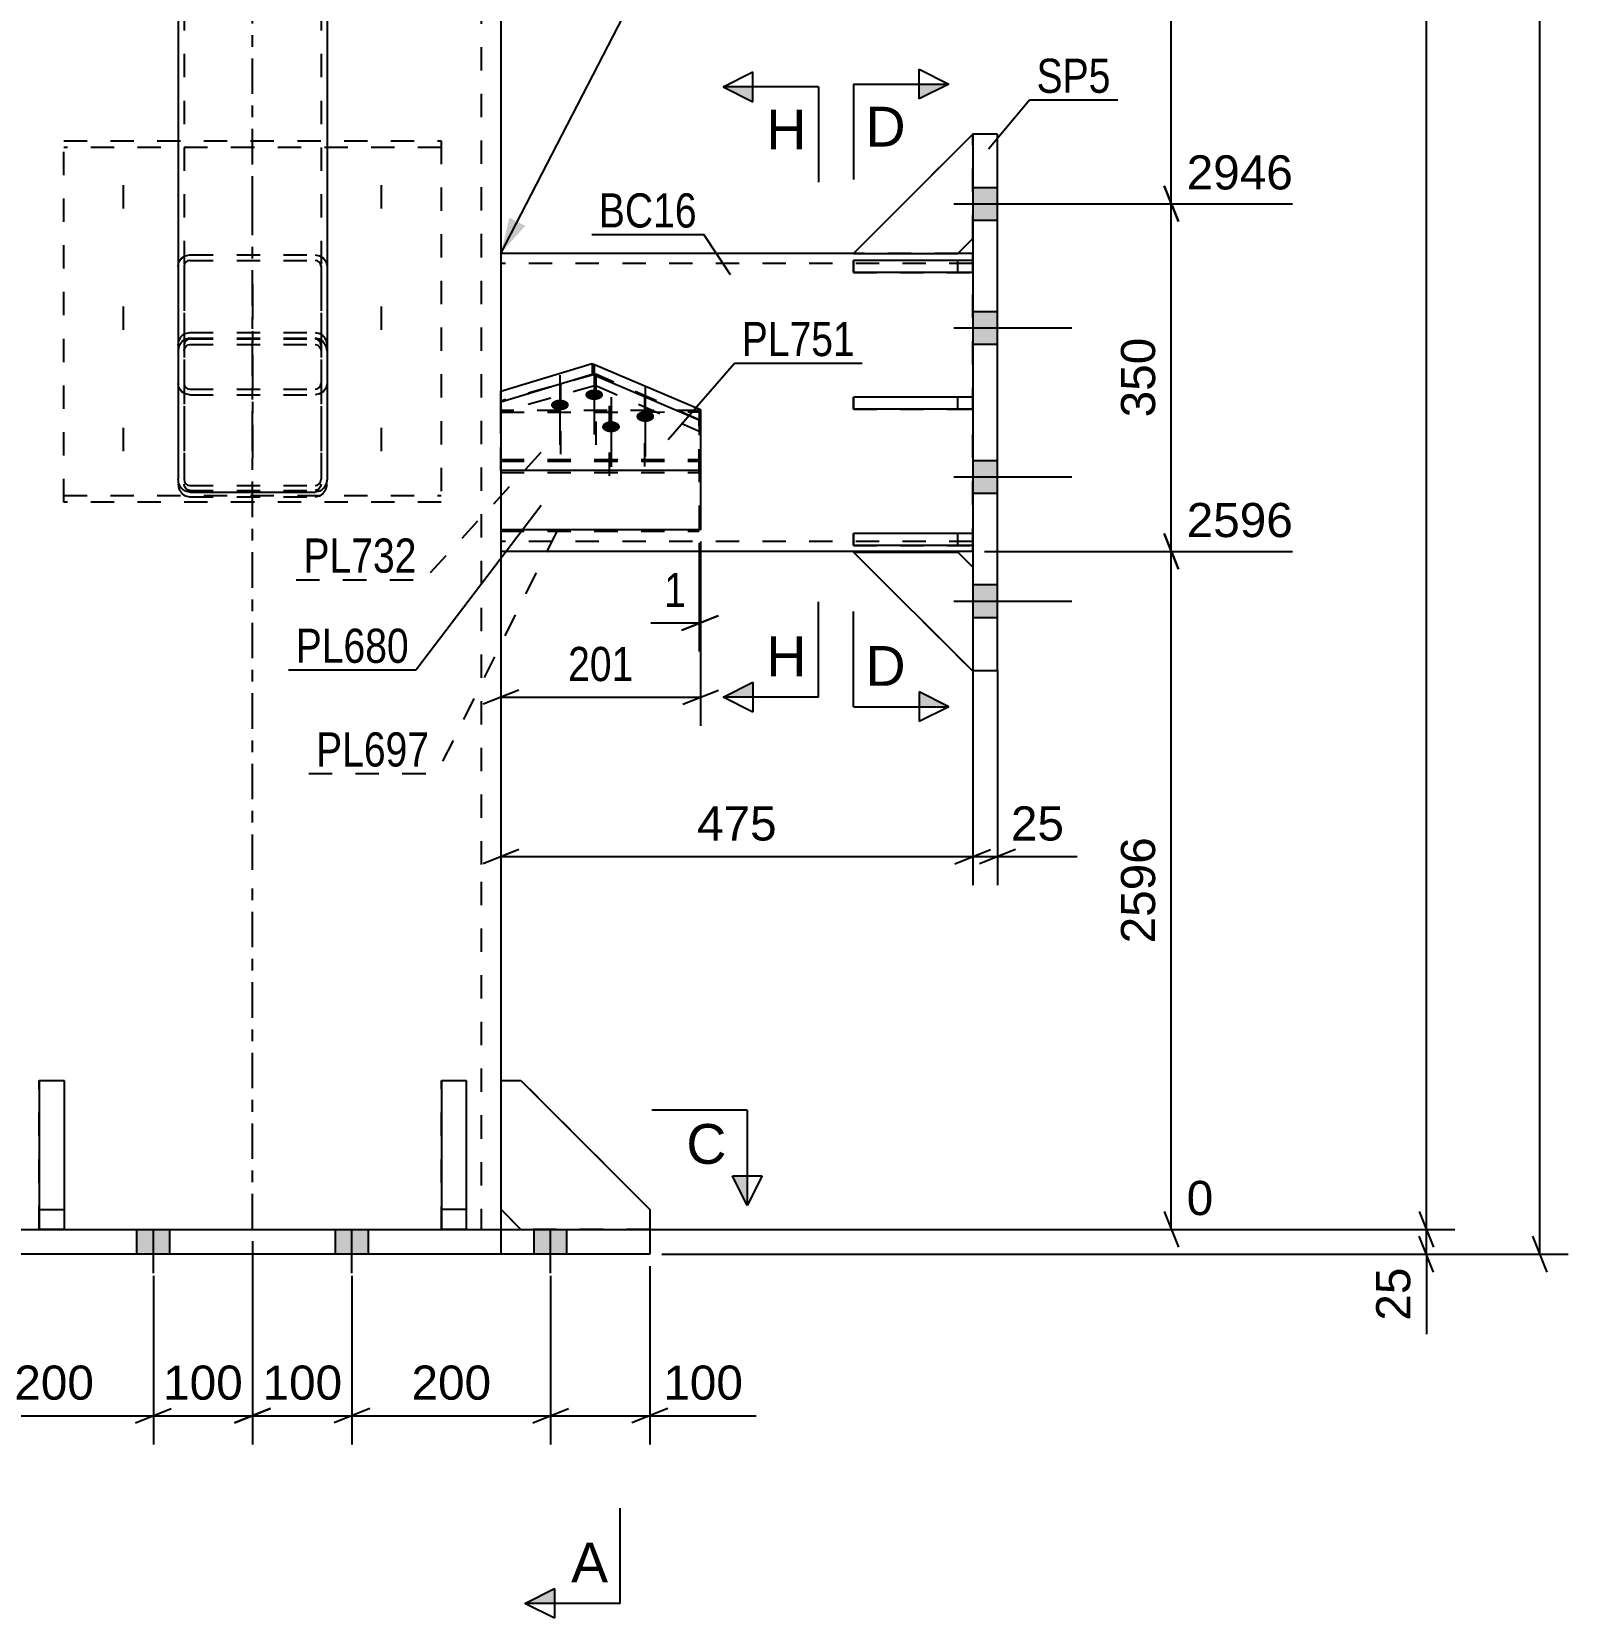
# Model space of a CAD drawing. Header units: millimetres. Extents: x -282 to 907, y -340 to 501.
# Drawn here: x -18.5 to 110.4, y -32.6 to 100.5 of the extents above; entities that cross this region are included whole.
import ezdxf

# ---------------------------------------------------------------- set-up
doc = ezdxf.new("R2010")
doc.units = ezdxf.units.MM
doc.linetypes.add('DXK_LINE_DOT2', pattern=[3.9198, 1.9599, -1.9599])
doc.linetypes.add('DXK_LINE_DOT3', pattern=[5.9187, 2.979, -0.9799, 0.9799, -0.9799])
doc.styles.add('Arial', font='ARIAL.TTF', dxfattribs={"height": 0.2})
doc.styles.add('Arial Narrow', font='ARIALN.TTF', dxfattribs={"height": 0.2})

# ---------------------------------------------------------------- blocks, each defined once
blk = doc.blocks.new('Part-284934793-47444 - 47433')
at = {"color": 7, "linetype": 'DXK_LINE_DOT3'}
for p, q in [((0, 30.17), (0, 353.99)), ((0, 0), (0, 29.17))]:
    blk.add_line(p, q, dxfattribs=at)
at = {"color": 7, "linetype": 'DXK_LINE_DOT2'}
for p, q in [((19.17, 353.99), (19.17, 30.17)), ((20.83, 70.34), (20.83, 66.76)), ((19.17, 29.17), (19.17, 0)), ((-20.83, 0), (20.83, 0))]:
    blk.add_line(p, q, dxfattribs=at)
at = {"color": 2, "linetype": 'Continuous'}
for p, q in [((20.83, 115.66), (20.83, 70.34)), ((20.83, 66.76), (20.83, 30.17)), ((20.83, 29.17), (20.83, 0))]:
    blk.add_line(p, q, dxfattribs=at)
blk = doc.blocks.new('Part-284934793-47448 - 47433')
at = {"color": 2, "linetype": 'Continuous'}
for p, q in [((50.42, 81.89), (20.83, 81.89)), ((60.42, 81.89), (59.17, 81.89)), ((60.42, 56.89), (20.83, 56.89))]:
    blk.add_line(p, q, dxfattribs=at)
at = {"color": 7, "linetype": 'DXK_LINE_DOT2'}
for p, q in [((20.83, 81.89), (20.83, 56.89)), ((59.17, 81.89), (50.42, 81.89)), ((60.42, 56.89), (60.42, 81.89)), ((60.42, 81.06), (20.83, 81.06)), ((60.42, 57.72), (20.83, 57.72))]:
    blk.add_line(p, q, dxfattribs=at)
blk = doc.blocks.new('Part-284934793-47451 - 47433')
at = {"color": 2, "linetype": 'Continuous'}
for p, q in [((-33.33, 0), (33.33, 0)), ((-20.83, -2.08), (-20.83, 0)), ((20.84, -2.08), (20.84, 0)), ((33.33, 0), (33.33, -2.08)), ((-33.33, -2.08), (-33.33, 0)), ((33.33, -2.08), (-33.33, -2.08))]:
    blk.add_line(p, q, dxfattribs=at)
blk = doc.blocks.new('Part-284934793-47452 - 47433')
at = {"color": 2, "linetype": 'Continuous'}
for p, q in [((15.84, 12.5), (15.84, 0)), ((15.84, 12.5), (17.92, 12.5)), ((17.92, 12.5), (17.92, 0)), ((17.92, 1.67), (15.84, 1.67)), ((15.84, 0), (17.92, 0))]:
    blk.add_line(p, q, dxfattribs=at)
blk = doc.blocks.new('Part-284934793-47453 - 47433')
at = {"color": 2, "linetype": 'Continuous'}
for p, q in [((-17.91, 12.5), (-17.91, 0)), ((-17.91, 12.5), (-15.83, 12.5)), ((-15.83, 12.5), (-15.83, 0)), ((-17.91, 1.67), (-15.83, 1.67)), ((-17.91, 0), (-15.83, 0))]:
    blk.add_line(p, q, dxfattribs=at)
blk = doc.blocks.new('Part-284934793-47454 - 47433')
at = {"color": 7, "linetype": 'DXK_LINE_DOT2'}
for p, q in [((15.84, 0), (15.84, 12.5)), ((15.84, 12.5), (17.92, 12.5)), ((17.92, 12.5), (17.92, 0)), ((17.92, 1.67), (15.84, 1.67)), ((17.92, 0), (15.84, 0))]:
    blk.add_line(p, q, dxfattribs=at)
blk = doc.blocks.new('Part-284934793-47455 - 47433')
at = {"color": 7, "linetype": 'DXK_LINE_DOT2'}
for p, q in [((-17.91, 0), (-17.91, 12.5)), ((-17.91, 12.5), (-15.83, 12.5)), ((-15.83, 12.5), (-15.83, 0)), ((-17.91, 1.67), (-15.83, 1.67)), ((-15.83, 0), (-17.91, 0))]:
    blk.add_line(p, q, dxfattribs=at)
blk = doc.blocks.new('Part-284934793-47458 - 47433')
at = {"color": 7, "linetype": 'DXK_LINE_DOT2'}
for p, q in [((20.84, 1.67), (20.84, 12.5)), ((20.84, 12.5), (22.51, 12.5)), ((22.51, 12.5), (33.34, 1.67)), ((22.51, 0), (20.84, 1.67)), ((33.34, 1.67), (33.34, 0)), ((33.34, 0), (22.51, 0))]:
    blk.add_line(p, q, dxfattribs=at)
blk = doc.blocks.new('Part-284934793-47459 - 47433')
at = {"color": 2, "linetype": 'Continuous'}
for p, q in [((20.84, 1.67), (20.84, 12.5)), ((20.84, 12.5), (22.51, 12.5)), ((22.51, 12.5), (33.34, 1.67)), ((22.51, 0), (20.84, 1.67)), ((33.34, 1.67), (33.34, 0)), ((33.34, 0), (33.33, 0))]:
    blk.add_line(p, q, dxfattribs=at)
at = {"color": 7, "linetype": 'DXK_LINE_DOT2'}
blk.add_line((33.33, 0), (22.51, 0), dxfattribs=at)
blk = doc.blocks.new('Part-284934793-47461 - 47433')
at = {"color": 7, "linetype": 'DXK_LINE_DOT2'}
for p, q in [((-6.19, 81.19), (-5.97, 81.5)), ((-5.97, 81.5), (-5.65, 81.7)), ((-5.65, 81.7), (-5.26, 81.77)), ((-5.46, 81.27), (-5.62, 81.16)), ((-5.26, 81.3), (-5.46, 81.27)), ((-5.26, 81.77), (5.24, 81.77)), ((-5.26, 81.3), (5.24, 81.3)), ((5.24, 81.77), (5.62, 81.7)), ((5.43, 81.27), (5.24, 81.3)), ((5.59, 81.16), (5.43, 81.27)), ((5.62, 81.7), (5.94, 81.5)), ((5.94, 81.5), (6.16, 81.19)), ((-6.26, 80.83), (-6.19, 81.19)), ((-6.26, 80.83), (-6.26, 62.54)), ((-5.73, 81.01), (-5.76, 80.83)), ((-5.76, 80.83), (-5.76, 62.54)), ((-5.62, 81.16), (-5.73, 81.01)), ((5.7, 81.01), (5.59, 81.16)), ((5.74, 80.83), (5.7, 81.01)), ((5.74, 80.83), (5.74, 62.54)), ((6.16, 81.19), (6.24, 80.83)), ((6.24, 80.83), (6.24, 62.54)), ((-5.26, 74.78), (-5.65, 74.7)), ((-5.26, 74.78), (5.24, 74.78)), ((5.62, 74.7), (5.24, 74.78)), ((-6.19, 74.12), (-6.26, 73.71)), ((-5.76, 73.71), (-5.73, 73.92)), ((-5.73, 73.92), (-5.62, 74.09)), ((-5.62, 74.09), (-5.46, 74.21)), ((-5.46, 74.21), (-5.26, 74.25)), ((-5.26, 74.25), (5.24, 74.25)), ((5.24, 74.25), (5.43, 74.21)), ((5.43, 74.21), (5.59, 74.09)), ((5.59, 74.09), (5.7, 73.92)), ((5.7, 73.92), (5.74, 73.71)), ((6.24, 73.71), (6.16, 74.12)), ((-6.19, 70.61), (-6.26, 70.97)), ((-5.97, 70.3), (-6.19, 70.61)), ((-5.76, 70.97), (-5.73, 70.79)), ((-5.73, 70.79), (-5.62, 70.63)), ((-5.62, 70.63), (-5.46, 70.53)), ((5.43, 70.53), (5.59, 70.63)), ((5.59, 70.63), (5.7, 70.79)), ((5.7, 70.79), (5.74, 70.97)), ((6.16, 70.61), (5.94, 70.3)), ((6.24, 70.97), (6.16, 70.61)), ((-5.65, 70.1), (-5.97, 70.3)), ((-5.26, 70.03), (-5.65, 70.1)), ((-5.46, 70.53), (-5.26, 70.5)), ((-5.26, 70.5), (5.24, 70.5)), ((-5.26, 70.03), (5.24, 70.03)), ((5.24, 70.5), (5.43, 70.53)), ((5.62, 70.1), (5.24, 70.03)), ((5.94, 70.3), (5.62, 70.1)), ((-6.26, 62.54), (-6.19, 62.13)), ((-5.73, 62.34), (-5.76, 62.54)), ((-5.62, 62.16), (-5.73, 62.34)), ((-5.65, 61.56), (-5.26, 61.48)), ((-5.46, 62.05), (-5.62, 62.16)), ((-5.26, 62.01), (-5.46, 62.05)), ((-5.26, 62.01), (5.24, 62.01)), ((-5.26, 61.48), (5.24, 61.48)), ((5.43, 62.05), (5.24, 62.01)), ((5.24, 61.48), (5.62, 61.56)), ((5.59, 62.16), (5.43, 62.05)), ((5.7, 62.34), (5.59, 62.16)), ((5.74, 62.54), (5.7, 62.34)), ((6.16, 62.13), (6.24, 62.54))]:
    blk.add_line(p, q, dxfattribs=at)
at = {"color": 7, "linetype": 'DXK_LINE_DOT3'}
blk.add_line((-0.01, 79.32), (-0.01, 64.71), dxfattribs=at)
at = {"color": 7, "linetype": 'DXK_LINE_DOT2'}
for centre, start, end in [((-5.22, 73.75), 114.3205, 159.2422), ((5.19, 73.75), 20.7588, 65.6806), ((-5.22, 62.5), 200.7588, 245.6806), ((5.19, 62.5), 294.3205, 339.2422)]:
    blk.add_arc(centre, 1.03, start, end, dxfattribs=at)
blk = doc.blocks.new('Part-284934793-47463 - 47433')
at = {"color": 7, "linetype": 'DXK_LINE_DOT2'}
for p, q in [((-15.85, 61.02), (-15.85, 91.35)), ((-15.85, 91.35), (15.82, 91.35)), ((15.82, 90.78), (-15.85, 90.78)), ((15.82, 91.35), (15.82, 61.02)), ((-15.85, 61.59), (15.82, 61.59)), ((15.82, 61.02), (-15.85, 61.02))]:
    blk.add_line(p, q, dxfattribs=at)
blk = doc.blocks.new('Part-284934793-47475 - 47433')
at = {"color": 2, "linetype": 'Continuous'}
for p, q in [((60.42, 91.89), (60.42, 46.89)), ((62.5, 91.89), (60.42, 91.89)), ((62.5, 46.89), (62.5, 91.89)), ((60.42, 46.89), (62.5, 46.89))]:
    blk.add_line(p, q, dxfattribs=at)
blk = doc.blocks.new('Part-284934793-47482 - 47433')
at = {"color": 2, "linetype": 'Continuous'}
for p, q in [((60.42, 69.83), (50.42, 69.83)), ((50.42, 68.83), (50.42, 69.83)), ((60.42, 69.83), (60.42, 68.83)), ((60.42, 68.83), (50.42, 68.83))]:
    blk.add_line(p, q, dxfattribs=at)
at = {"color": 7, "linetype": 'DXK_LINE_DOT2'}
blk.add_line((59.17, 68.83), (59.17, 69.83), dxfattribs=at)
blk = doc.blocks.new('Part-284934793-47483 - 47433')
at = {"color": 2, "linetype": 'Continuous'}
for p, q in [((60.42, 81.29), (50.42, 81.29)), ((50.42, 80.29), (50.42, 81.29)), ((60.42, 81.29), (60.42, 80.29)), ((60.42, 80.29), (50.42, 80.29))]:
    blk.add_line(p, q, dxfattribs=at)
at = {"color": 7, "linetype": 'DXK_LINE_DOT2'}
blk.add_line((59.17, 80.29), (59.17, 81.29), dxfattribs=at)
blk = doc.blocks.new('Part-284934793-47484 - 47433')
at = {"color": 2, "linetype": 'Continuous'}
for p, q in [((60.42, 58.38), (50.42, 58.38)), ((50.42, 57.38), (50.42, 58.38)), ((60.42, 57.38), (50.42, 57.38)), ((60.42, 58.38), (60.42, 57.38))]:
    blk.add_line(p, q, dxfattribs=at)
at = {"color": 7, "linetype": 'DXK_LINE_DOT2'}
blk.add_line((59.17, 57.38), (59.17, 58.38), dxfattribs=at)
blk = doc.blocks.new('Part-284934793-47485 - 47433')
at = {"color": 7, "linetype": 'DXK_LINE_DOT2'}
for p, q in [((60.42, 69.83), (50.42, 69.83)), ((50.42, 69.83), (50.42, 68.83)), ((59.17, 68.83), (59.17, 69.83)), ((60.42, 68.83), (60.42, 69.83)), ((50.42, 68.83), (60.42, 68.83))]:
    blk.add_line(p, q, dxfattribs=at)
blk = doc.blocks.new('Part-284934793-47486 - 47433')
at = {"color": 7, "linetype": 'DXK_LINE_DOT2'}
for p, q in [((60.42, 81.29), (50.42, 81.29)), ((50.42, 81.29), (50.42, 80.29)), ((59.17, 80.29), (59.17, 81.29)), ((60.42, 80.29), (60.42, 81.29)), ((50.42, 80.29), (60.42, 80.29))]:
    blk.add_line(p, q, dxfattribs=at)
blk = doc.blocks.new('Part-284934793-47487 - 47433')
at = {"color": 7, "linetype": 'DXK_LINE_DOT2'}
for p, q in [((60.42, 58.38), (50.42, 58.38)), ((50.42, 58.38), (50.42, 57.38)), ((50.42, 57.38), (60.42, 57.38)), ((59.17, 57.38), (59.17, 58.38)), ((60.42, 57.38), (60.42, 58.38))]:
    blk.add_line(p, q, dxfattribs=at)
blk = doc.blocks.new('Part-284934793-47488 - 47433')
at = {"color": 7, "linetype": 'DXK_LINE_DOT2'}
for p, q in [((50.42, 56.83), (59.17, 56.83)), ((60.42, 46.83), (50.42, 56.83)), ((59.17, 56.83), (60.42, 55.58)), ((60.42, 55.58), (60.42, 46.83))]:
    blk.add_line(p, q, dxfattribs=at)
blk = doc.blocks.new('Part-284934793-47489 - 47433')
at = {"color": 2, "linetype": 'Continuous'}
for p, q in [((60.42, 46.83), (50.42, 56.83)), ((50.42, 56.83), (59.17, 56.83)), ((59.17, 56.83), (60.42, 55.58)), ((60.42, 46.89), (60.42, 46.83))]:
    blk.add_line(p, q, dxfattribs=at)
at = {"color": 7, "linetype": 'DXK_LINE_DOT2'}
blk.add_line((60.42, 55.58), (60.42, 46.89), dxfattribs=at)
blk = doc.blocks.new('Part-284934793-47490 - 47433')
at = {"color": 7, "linetype": 'DXK_LINE_DOT2'}
for p, q in [((60.42, 91.89), (50.42, 81.89)), ((60.42, 83.14), (60.42, 91.89)), ((59.17, 81.89), (60.42, 83.14)), ((50.42, 81.89), (59.17, 81.89))]:
    blk.add_line(p, q, dxfattribs=at)
blk = doc.blocks.new('Part-284934793-47491 - 47433')
at = {"color": 2, "linetype": 'Continuous'}
for p, q in [((60.42, 91.89), (50.42, 81.89)), ((59.17, 81.89), (60.42, 83.14)), ((50.42, 81.89), (59.17, 81.89))]:
    blk.add_line(p, q, dxfattribs=at)
at = {"color": 7, "linetype": 'DXK_LINE_DOT2'}
blk.add_line((60.42, 83.14), (60.42, 91.89), dxfattribs=at)
blk = doc.blocks.new('Part-284934793-47511 - 47433')
at = {"color": 7, "linetype": 'DXK_LINE_DOT2'}
for p, q in [((20.83, 68.58), (37.48, 68.59)), ((20.83, 68.58), (20.83, 58.58)), ((37.48, 68.59), (37.48, 58.59)), ((20.83, 58.58), (37.48, 58.59))]:
    blk.add_line(p, q, dxfattribs=at)
blk = doc.blocks.new('Part-284934793-47531 - 47433')
at = {"color": 7, "linetype": 'DXK_LINE_DOT2'}
for p, q in [((37.59, 68.71), (20.83, 68.7)), ((20.83, 68.7), (20.83, 58.7)), ((37.59, 68.71), (37.59, 63.67))]:
    blk.add_line(p, q, dxfattribs=at)
at = {"color": 2, "linetype": 'Continuous'}
for p, q in [((37.59, 63.67), (37.59, 58.71)), ((37.59, 58.71), (20.83, 58.7))]:
    blk.add_line(p, q, dxfattribs=at)
blk = doc.blocks.new('Part-284934793-47540 - 47433')
at = {"color": 7, "linetype": 'DXK_LINE_DOT2'}
for p, q in [((-5.97, 126.58), (-6.19, 126.35)), ((-5.65, 126.74), (-5.97, 126.58)), ((-5.26, 126.8), (-5.65, 126.74)), ((-5.26, 126.8), (5.24, 126.8)), ((5.62, 126.74), (5.24, 126.8)), ((5.94, 126.58), (5.62, 126.74)), ((6.16, 126.35), (5.94, 126.58)), ((-6.19, 126.35), (-6.26, 126.07)), ((-6.26, 126.07), (-6.26, 117.09)), ((-5.76, 126.07), (-5.73, 126.21)), ((-5.76, 126.07), (-5.76, 62.94)), ((-5.73, 126.21), (-5.62, 126.32)), ((-5.62, 126.32), (-5.46, 126.4)), ((-5.46, 126.4), (-5.26, 126.43)), ((-5.26, 126.43), (5.24, 126.43)), ((5.24, 126.43), (5.43, 126.4)), ((5.43, 126.4), (5.59, 126.32)), ((5.59, 126.32), (5.7, 126.21)), ((5.7, 126.21), (5.74, 126.07)), ((5.74, 126.07), (5.74, 62.94)), ((6.24, 126.07), (6.16, 126.35)), ((6.24, 126.07), (6.24, 117.09)), ((-6.26, 118.36), (-6.19, 118.08)), ((-6.19, 118.08), (-5.97, 117.84)), ((-5.97, 117.84), (-5.65, 117.68)), ((-5.73, 118.22), (-5.76, 118.36)), ((-5.62, 118.1), (-5.73, 118.22)), ((-5.65, 117.68), (-5.26, 117.62)), ((-5.46, 118.02), (-5.62, 118.1)), ((-5.26, 117.99), (-5.46, 118.02)), ((-5.26, 117.99), (5.24, 117.99)), ((-5.26, 117.62), (5.24, 117.62)), ((5.43, 118.02), (5.24, 117.99)), ((5.24, 117.62), (5.62, 117.68)), ((5.59, 118.1), (5.43, 118.02)), ((5.7, 118.22), (5.59, 118.1)), ((5.62, 117.68), (5.94, 117.84)), ((5.74, 118.36), (5.7, 118.22)), ((5.94, 117.84), (6.16, 118.08)), ((6.16, 118.08), (6.24, 118.36)), ((-6.26, 115), (-6.26, 106.37)), ((6.24, 115.34), (6.24, 107.49)), ((-6.26, 74.19), (-6.19, 74.6)), ((-5.62, 74.57), (-5.73, 74.39)), ((-5.65, 75.18), (-5.26, 75.26)), ((-5.46, 74.68), (-5.62, 74.57)), ((-5.26, 74.72), (-5.46, 74.68)), ((-5.26, 75.26), (5.24, 75.26)), ((-5.26, 74.72), (5.24, 74.72)), ((5.24, 75.26), (5.62, 75.18)), ((5.43, 74.68), (5.24, 74.72)), ((5.59, 74.57), (5.43, 74.68)), ((5.7, 74.39), (5.59, 74.57)), ((6.16, 74.6), (6.24, 74.19)), ((-5.73, 74.39), (-5.76, 74.19)), ((5.74, 74.19), (5.7, 74.39)), ((-5.76, 62.94), (-5.73, 62.74)), ((-5.73, 62.74), (-5.62, 62.57)), ((5.59, 62.57), (5.7, 62.74)), ((5.7, 62.74), (5.74, 62.94)), ((-5.62, 62.57), (-5.46, 62.45)), ((-5.46, 62.45), (-5.26, 62.41)), ((-5.26, 62.41), (5.24, 62.41)), ((5.24, 62.41), (5.43, 62.45)), ((5.43, 62.45), (5.59, 62.57))]:
    blk.add_line(p, q, dxfattribs=at)
at = {"color": 2, "linetype": 'Continuous'}
for p, q in [((-6.26, 117.09), (-6.26, 115)), ((6.24, 117.09), (6.24, 115.34)), ((6.24, 107.49), (6.24, 62.94)), ((-6.26, 106.37), (-6.26, 62.94)), ((-6.19, 62.53), (-6.26, 62.94)), ((6.24, 62.94), (6.16, 62.53)), ((-5.26, 61.87), (-5.65, 61.95)), ((-5.26, 61.87), (5.24, 61.87)), ((5.62, 61.95), (5.24, 61.87))]:
    blk.add_line(p, q, dxfattribs=at)
at = {"color": 7, "linetype": 'DXK_LINE_DOT2'}
for centre, start, end in [((-5.22, 74.23), 114.5033, 159.409), ((5.19, 74.23), 20.5921, 65.4977)]:
    blk.add_arc(centre, 1.04, start, end, dxfattribs=at)
at = {"color": 2, "linetype": 'Continuous'}
for centre, start, end in [((-5.22, 62.9), 200.5921, 245.4977), ((5.19, 62.9), 294.5033, 339.409)]:
    blk.add_arc(centre, 1.04, start, end, dxfattribs=at)
blk = doc.blocks.new('Part-284934793-47549 - 47433')
at = {"color": 7, "linetype": 'DXK_LINE_DOT2'}
for p, q in [((28.79, 71.76), (20.83, 69.51)), ((28.79, 70.82), (20.83, 68.57)), ((37.48, 67.93), (28.79, 71.76)), ((28.79, 71.76), (28.79, 70.82)), ((28.79, 70.82), (37.48, 66.99)), ((20.83, 69.51), (20.83, 63.51)), ((37.48, 63.51), (37.48, 67.93)), ((20.83, 64.45), (37.48, 64.45)), ((20.83, 63.51), (37.48, 63.51))]:
    blk.add_line(p, q, dxfattribs=at)
blk = doc.blocks.new('Part-284934793-47559 - 47433')
at = {"color": 2, "linetype": 'Continuous'}
for p, q in [((20.83, 70.33), (28.49, 72.67)), ((28.49, 72.67), (37.59, 68.79)), ((28.49, 72.67), (28.49, 71.73)), ((28.49, 71.73), (20.83, 69.4)), ((37.59, 67.85), (28.49, 71.73)), ((20.83, 66.76), (20.83, 70.33)), ((37.59, 68.79), (37.59, 63.67)), ((37.59, 63.67), (20.83, 63.67))]:
    blk.add_line(p, q, dxfattribs=at)
at = {"color": 7, "linetype": 'DXK_LINE_DOT2'}
for p, q in [((20.83, 63.67), (20.83, 69.4)), ((20.83, 64.6), (37.59, 64.6))]:
    blk.add_line(p, q, dxfattribs=at)
blk = doc.blocks.new('Bolt-284934793-47562 - 47433')
at = {"linetype": 'Continuous'}
for points in [[(-9.71, -2.08), (-6.96, -2.08), (-6.96, 0), (-9.71, 0)], [(-9.71, -2.08), (-6.96, -2.08), (-6.96, 0), (-9.71, 0)], [(6.96, -2.08), (9.71, -2.08), (9.71, 0), (6.96, 0)], [(6.96, -2.08), (9.71, -2.08), (9.71, 0), (6.96, 0)], [(23.62, -2.08), (26.37, -2.08), (26.37, 0), (23.62, 0)], [(23.62, -2.08), (26.37, -2.08), (26.37, 0), (23.62, 0)], [(-26.38, -2.08), (-23.63, -2.08), (-23.63, 0), (-26.38, 0)], [(-26.38, -2.08), (-23.63, -2.08), (-23.63, 0), (-26.38, 0)]]:
    blk.add_hatch(color=1, dxfattribs=at).paths.add_polyline_path(points)
at = {"color": 1, "linetype": 'Continuous'}
for p, q in [((-9.71, -2.08), (-9.71, 0)), ((-9.71, -2.08), (-9.71, 0)), ((-8.33, -3.67), (-8.33, 0)), ((-8.33, -3.67), (-8.33, 0)), ((-6.96, -2.08), (-6.96, 0)), ((-6.96, -2.08), (-6.96, 0)), ((6.96, -2.08), (6.96, 0)), ((6.96, -2.08), (6.96, 0)), ((8.33, -3.67), (8.33, 0)), ((8.33, -3.67), (8.33, 0)), ((9.71, -2.08), (9.71, 0)), ((9.71, -2.08), (9.71, 0)), ((23.62, -2.08), (23.62, 0)), ((23.62, -2.08), (23.62, 0)), ((25, -3.67), (25, 0)), ((25, -3.67), (25, 0)), ((26.37, -2.08), (26.37, 0)), ((26.37, -2.08), (26.37, 0)), ((-26.38, -2.08), (-26.38, 0)), ((-26.38, -2.08), (-26.38, 0)), ((-25, -3.67), (-25, 0)), ((-25, -3.67), (-25, 0)), ((-23.63, -2.08), (-23.63, 0)), ((-23.63, -2.08), (-23.63, 0))]:
    blk.add_line(p, q, dxfattribs=at)
blk = doc.blocks.new('Bolt-284934793-47564 - 47433')
at = {"color": 1, "linetype": 'DXK_LINE_DOT2'}
for p, q in [((-10.85, 85.65), (-10.85, 88.64)), ((-0.01, 85.65), (-0.01, 88.64)), ((10.82, 85.65), (10.82, 88.64)), ((-10.85, 75.47), (-10.85, 78.46)), ((10.82, 75.47), (10.82, 78.46)), ((-10.85, 65.29), (-10.85, 68.28)), ((-0.01, 65.29), (-0.01, 68.28)), ((10.82, 65.29), (10.82, 68.28))]:
    blk.add_line(p, q, dxfattribs=at)
blk = doc.blocks.new('Bolt-284934793-47568 - 47433')
at = {"linetype": 'Continuous'}
for points in [[(60.42, 87.43), (60.42, 84.68), (62.5, 84.68), (62.5, 87.43)], [(60.42, 87.43), (60.42, 84.68), (62.5, 84.68), (62.5, 87.43)], [(60.42, 87.43), (60.42, 84.68), (62.5, 84.68), (62.5, 87.43)], [(60.42, 77.02), (60.42, 74.27), (62.5, 74.27), (62.5, 77.02)], [(60.42, 77.02), (60.42, 74.27), (62.5, 74.27), (62.5, 77.02)], [(60.42, 64.52), (60.42, 61.77), (62.5, 61.77), (62.5, 64.52)], [(60.42, 64.52), (60.42, 61.77), (62.5, 61.77), (62.5, 64.52)], [(60.42, 54.1), (60.42, 51.35), (62.5, 51.35), (62.5, 54.1)], [(60.42, 54.1), (60.42, 51.35), (62.5, 51.35), (62.5, 54.1)], [(60.42, 54.1), (60.42, 51.35), (62.5, 51.35), (62.5, 54.1)]]:
    blk.add_hatch(color=1, dxfattribs=at).paths.add_polyline_path(points)
at = {"color": 1, "linetype": 'Continuous'}
for p, q in [((60.42, 87.43), (62.5, 87.43)), ((60.42, 87.43), (62.5, 87.43)), ((60.42, 87.43), (62.5, 87.43)), ((58.83, 86.06), (68.75, 86.06)), ((58.83, 86.06), (68.75, 86.06)), ((58.83, 86.06), (68.75, 86.06)), ((60.42, 84.68), (62.5, 84.68)), ((60.42, 84.68), (62.5, 84.68)), ((60.42, 84.68), (62.5, 84.68)), ((60.42, 77.02), (62.5, 77.02)), ((60.42, 77.02), (62.5, 77.02)), ((58.83, 75.64), (68.75, 75.64)), ((58.83, 75.64), (68.75, 75.64)), ((60.42, 74.27), (62.5, 74.27)), ((60.42, 74.27), (62.5, 74.27)), ((60.42, 64.52), (62.5, 64.52)), ((60.42, 64.52), (62.5, 64.52)), ((58.83, 63.14), (68.75, 63.14)), ((58.83, 63.14), (68.75, 63.14)), ((60.42, 61.77), (62.5, 61.77)), ((60.42, 61.77), (62.5, 61.77)), ((60.42, 54.1), (62.5, 54.1)), ((60.42, 54.1), (62.5, 54.1)), ((60.42, 54.1), (62.5, 54.1)), ((58.83, 52.72), (68.75, 52.72)), ((58.83, 52.72), (68.75, 52.72)), ((58.83, 52.72), (68.75, 52.72)), ((60.42, 51.35), (62.5, 51.35)), ((60.42, 51.35), (62.5, 51.35)), ((60.42, 51.35), (62.5, 51.35))]:
    blk.add_line(p, q, dxfattribs=at)
blk = doc.blocks.new('Bolt-284934793-47578 - 47433')
at = {"color": 1, "linetype": 'DXK_LINE_DOT2'}
for p, q in [((25.83, 70.91), (25.83, 65.04)), ((28.79, 71.7), (28.79, 65.83)), ((32.88, 69.9), (32.88, 64.02)), ((29.92, 69.11), (29.92, 63.24))]:
    blk.add_line(p, q, dxfattribs=at)
blk = doc.blocks.new('Bolt-284934793-47588 - 47433')
at = {"linetype": 'Continuous'}
for points in [[(25.79, 69.63), (25.94, 69.62), (26.09, 69.59), (26.23, 69.54), (26.34, 69.48), (26.44, 69.4), (26.5, 69.32), (26.53, 69.22), (26.53, 69.13), (26.5, 69.04), (26.44, 68.95), (26.34, 68.87), (26.23, 68.81), (26.09, 68.76), (25.94, 68.73), (25.79, 68.72), (25.63, 68.73), (25.48, 68.76), (25.35, 68.81), (25.23, 68.87), (25.14, 68.95), (25.07, 69.04), (25.04, 69.13), (25.04, 69.22), (25.07, 69.32), (25.14, 69.4), (25.23, 69.48), (25.35, 69.54), (25.48, 69.59), (25.63, 69.62)], [(28.66, 70.48), (28.82, 70.47), (28.97, 70.44), (29.1, 70.4), (29.22, 70.33), (29.31, 70.26), (29.37, 70.17), (29.41, 70.08), (29.41, 69.99), (29.37, 69.9), (29.31, 69.81), (29.22, 69.74), (29.1, 69.67), (28.97, 69.63), (28.82, 69.6), (28.66, 69.59), (28.5, 69.6), (28.36, 69.63), (28.22, 69.67), (28.1, 69.74), (28.01, 69.81), (27.95, 69.9), (27.92, 69.99), (27.92, 70.08), (27.95, 70.17), (28.01, 70.26), (28.1, 70.33), (28.22, 70.4), (28.36, 70.44), (28.5, 70.47)], [(32.94, 68.67), (33.1, 68.66), (33.25, 68.63), (33.38, 68.58), (33.5, 68.52), (33.59, 68.44), (33.66, 68.35), (33.69, 68.26), (33.69, 68.16), (33.66, 68.07), (33.59, 67.98), (33.5, 67.9), (33.38, 67.84), (33.25, 67.79), (33.1, 67.76), (32.94, 67.75), (32.79, 67.76), (32.64, 67.79), (32.5, 67.84), (32.39, 67.9), (32.29, 67.98), (32.23, 68.07), (32.2, 68.16), (32.2, 68.26), (32.23, 68.35), (32.29, 68.44), (32.39, 68.52), (32.5, 68.58), (32.64, 68.63), (32.79, 68.66)], [(30.07, 67.82), (30.23, 67.81), (30.37, 67.78), (30.51, 67.73), (30.63, 67.66), (30.72, 67.58), (30.78, 67.49), (30.82, 67.4), (30.82, 67.3), (30.78, 67.21), (30.72, 67.12), (30.63, 67.04), (30.51, 66.97), (30.37, 66.92), (30.23, 66.89), (30.07, 66.88), (29.91, 66.89), (29.76, 66.92), (29.63, 66.97), (29.51, 67.04), (29.42, 67.12), (29.36, 67.21), (29.32, 67.3), (29.32, 67.4), (29.36, 67.49), (29.42, 67.58), (29.51, 67.66), (29.63, 67.73), (29.76, 67.78), (29.91, 67.81)]]:
    blk.add_hatch(color=1, dxfattribs=at).paths.add_polyline_path(points)
at = {"color": 1, "linetype": 'Continuous'}
for p, q in [((28.66, 72.53), (28.66, 66.69)), ((25.79, 71.67), (25.79, 65.83)), ((32.94, 70.7), (32.94, 64.86)), ((30.07, 69.84), (30.07, 64))]:
    blk.add_line(p, q, dxfattribs=at)
blk = doc.blocks.new('StraightDimension-284934793-55212 - 47433')
at = {"color": 7, "linetype": 'Continuous'}
for p, q in [((8.33, -3.89), (8.33, -18.04)), ((25, -3.89), (25, -18.04)), ((9.83, -15.04), (6.83, -16.24)), ((8.33, -15.64), (25, -15.64)), ((23.5, -16.24), (26.5, -15.04))]:
    blk.add_line(p, q, dxfattribs=at)
at = {"color": 0}
blk.add_wipeout([(20.6, -14.89), (20.6, -10.69), (12.73, -10.69), (12.73, -14.89)], dxfattribs=at)
at = {"color": 3, "style": 'Arial'}
blk.add_text('200', height=2.865, dxfattribs=at).set_placement((13.33, -14.29))
blk = doc.blocks.new('StraightDimension-284934793-55214 - 47433')
at = {"color": 7, "linetype": 'Continuous'}
for p, q in [((-0.01, -1), (-0.01, -18.04)), ((-8.33, -3.89), (-8.33, -18.04)), ((-9.83, -16.24), (-6.83, -15.04)), ((-8.33, -15.64), (-0.01, -15.64)), ((1.49, -15.04), (-1.51, -16.24))]:
    blk.add_line(p, q, dxfattribs=at)
at = {"color": 0}
blk.add_wipeout([(-0.24, -14.89), (-0.24, -10.69), (-8.11, -10.69), (-8.11, -14.89)], dxfattribs=at)
at = {"color": 3, "style": 'Arial'}
blk.add_text('100', height=2.865, dxfattribs=at).set_placement((-7.51, -14.29))
blk = doc.blocks.new('StraightDimension-284934793-55155 - 47433')
at = {"color": 7, "linetype": 'Continuous'}
for p, q in [((77.68, 55.39), (76.48, 58.39)), ((61.42, 56.89), (87.27, 56.89)), ((77.08, 0), (77.08, 56.89)), ((76.48, 1.5), (77.68, -1.5)), ((16.84, 0), (80.6, 0))]:
    blk.add_line(p, q, dxfattribs=at)
at = {"color": 0}
blk.add_wipeout([(76.33, 33.49), (72.13, 33.49), (72.13, 23.4), (76.33, 23.4)], dxfattribs=at)
at = {"color": 3, "style": 'Arial'}
blk.add_text('2596', height=2.865, rotation=90.0002, dxfattribs=at).set_placement((75.73, 24))
at = {"color": 0, "linetype": 'Continuous'}
for points in [[(87.87, 57.49), (87.87, 61.69), (77.78, 61.69), (77.78, 57.49)], [(81.2, 0.6), (81.2, 4.8), (77.78, 4.8), (77.78, 0.6)]]:
    blk.add_wipeout(points, dxfattribs=at)
at = {"color": 3, "linetype": 'Continuous', "style": 'Arial'}
for s, height, p in [('2596', 2.865, (78.38, 58.09)), ('0', 2.87, (78.38, 1.2))]:
    blk.add_text(s, height=height, dxfattribs=at).set_placement(p)
blk = doc.blocks.new('StraightDimension-284934793-55153 - 47433')
at = {"color": 7, "linetype": 'Continuous'}
for p, q in [((77.08, 86.06), (77.08, 322.72)), ((76.48, 87.56), (77.68, 84.56)), ((67.67, 86.06), (87.27, 86.06))]:
    blk.add_line(p, q, dxfattribs=at)
blk = doc.blocks.new('StraightDimension-284934793-55297 - 47433')
at = {"color": 7, "linetype": 'Continuous'}
for p, q in [((108, -2.08), (108, 437.17)), ((107.4, -0.58), (108.6, -3.58)), ((34.33, -2.08), (110.4, -2.08))]:
    blk.add_line(p, q, dxfattribs=at)
blk = doc.blocks.new('StraightDimension-284934793-55274 - 47433')
at = {"color": 7, "linetype": 'Continuous'}
for p, q in [((97.89, 1.5), (99.09, -1.5)), ((34.34, 0), (100.89, 0)), ((98.49, -2.08), (98.49, 0)), ((99.09, -3.58), (97.89, -0.58)), ((34.33, -2.08), (100.89, -2.08)), ((98.49, -2.08), (98.49, -8.78)), ((98.49, -2.08), (98.49, -8.78))]:
    blk.add_line(p, q, dxfattribs=at)
at = {"color": 0}
blk.add_wipeout([(97.74, -2.61), (93.54, -2.61), (93.54, -8.26), (97.74, -8.26)], dxfattribs=at)
at = {"color": 3, "style": 'Arial'}
blk.add_text('25', height=2.865, rotation=90.0002, dxfattribs=at).set_placement((97.14, -7.66))
blk = doc.blocks.new('StraightDimension-284934793-55154 - 47433')
at = {"color": 7, "linetype": 'Continuous'}
for p, q in [((77.68, 84.56), (76.48, 87.56)), ((67.67, 86.06), (87.27, 86.06)), ((77.08, 56.89), (77.08, 86.06)), ((76.48, 58.39), (77.68, 55.39)), ((61.42, 56.89), (87.27, 56.89))]:
    blk.add_line(p, q, dxfattribs=at)
at = {"color": 0}
blk.add_wipeout([(76.33, 75.41), (72.13, 75.41), (72.13, 67.54), (76.33, 67.54)], dxfattribs=at)
at = {"color": 3, "style": 'Arial'}
blk.add_text('350', height=2.865, rotation=90.0002, dxfattribs=at).set_placement((75.73, 68.14))
at = {"color": 0, "linetype": 'Continuous'}
blk.add_wipeout([(87.87, 86.66), (87.87, 90.86), (77.78, 90.86), (77.78, 86.66)], dxfattribs=at)
at = {"color": 3, "linetype": 'Continuous', "style": 'Arial'}
blk.add_text('2946', height=2.865, dxfattribs=at).set_placement((78.38, 87.26))
blk = doc.blocks.new('StraightDimension-284934793-55211 - 47433')
at = {"color": 7, "linetype": 'Continuous'}
for p, q in [((25, -3.89), (25, -18.04)), ((33.33, -3.08), (33.33, -18.04)), ((23.5, -16.24), (26.5, -15.04)), ((25, -15.64), (33.33, -15.64)), ((34.83, -15.04), (31.83, -16.24)), ((33.33, -15.64), (42.25, -15.64)), ((33.33, -15.64), (42.25, -15.64))]:
    blk.add_line(p, q, dxfattribs=at)
at = {"color": 0}
blk.add_wipeout([(41.73, -14.89), (41.73, -10.69), (33.86, -10.69), (33.86, -14.89)], dxfattribs=at)
at = {"color": 3, "style": 'Arial'}
blk.add_text('100', height=2.865, dxfattribs=at).set_placement((34.46, -14.29))
blk = doc.blocks.new('StraightDimension-284934793-55213 - 47433')
at = {"color": 7, "linetype": 'Continuous'}
for p, q in [((-0.01, -1), (-0.01, -18.04)), ((8.33, -3.89), (8.33, -18.04)), ((-1.51, -16.24), (1.49, -15.04)), ((-0.01, -15.64), (8.33, -15.64)), ((9.83, -15.04), (6.83, -16.24))]:
    blk.add_line(p, q, dxfattribs=at)
at = {"color": 0}
blk.add_wipeout([(8.1, -14.89), (8.1, -10.69), (0.23, -10.69), (0.23, -14.89)], dxfattribs=at)
at = {"color": 3, "style": 'Arial'}
blk.add_text('100', height=2.865, dxfattribs=at).set_placement((0.83, -14.29))
blk = doc.blocks.new('StraightDimension-284934793-55215 - 47433')
at = {"color": 7, "linetype": 'Continuous'}
for p, q in [((-25, -3.89), (-25, -18.04)), ((-8.33, -3.89), (-8.33, -18.04)), ((-23.5, -15.04), (-26.5, -16.24)), ((-25, -15.64), (-8.33, -15.64)), ((-9.83, -16.24), (-6.83, -15.04))]:
    blk.add_line(p, q, dxfattribs=at)
at = {"color": 0}
blk.add_wipeout([(-12.73, -14.89), (-12.73, -10.69), (-20.6, -10.69), (-20.6, -14.89)], dxfattribs=at)
at = {"color": 3, "style": 'Arial'}
blk.add_text('200', height=2.865, dxfattribs=at).set_placement((-20, -14.29))
blk = doc.blocks.new('StraightDimension-284934793-55273 - 47433')
at = {"color": 7, "linetype": 'Continuous'}
for p, q in [((98.49, 0), (98.49, 353.99)), ((97.89, 1.5), (99.09, -1.5)), ((34.34, 0), (100.89, 0))]:
    blk.add_line(p, q, dxfattribs=at)
blk = doc.blocks.new('StraightDimension-284934793-56184 - 47433')
at = {"color": 7, "linetype": 'Continuous'}
for p, q in [((20.83, 55.89), (20.83, 28.88)), ((60.42, 55.89), (60.42, 28.88)), ((22.33, 31.88), (19.33, 30.68)), ((20.83, 31.28), (60.42, 31.28)), ((58.92, 30.68), (61.92, 31.88))]:
    blk.add_line(p, q, dxfattribs=at)
at = {"color": 0}
blk.add_wipeout([(44.56, 32.03), (44.56, 36.23), (36.69, 36.23), (36.69, 32.03)], dxfattribs=at)
at = {"color": 3, "style": 'Arial'}
blk.add_text('475', height=2.865, dxfattribs=at).set_placement((37.29, 32.63))
blk = doc.blocks.new('StraightDimension-284934793-60029 - 47433')
at = {"color": 7, "linetype": 'Continuous'}
for p, q in [((20.83, 57.7), (20.83, 42.26)), ((37.59, 57.71), (37.59, 42.26)), ((22.33, 45.26), (19.33, 44.06)), ((20.83, 44.66), (37.59, 44.66)), ((36.09, 44.06), (39.09, 45.26))]:
    blk.add_line(p, q, dxfattribs=at)
at = {"color": 0}
blk.add_wipeout([(32.55, 45.41), (32.55, 49.61), (25.87, 49.61), (25.87, 45.41)], dxfattribs=at)
at = {"color": 3, "style": 'Arial Narrow'}
blk.add_text('201', height=2.863, dxfattribs=at).set_placement((26.47, 46.01))
blk = doc.blocks.new('StraightDimension-284934793-60040 - 47433')
at = {"color": 7, "linetype": 'Continuous'}
for p, q in [((37.48, 57.59), (37.48, 48.48)), ((37.59, 57.71), (37.59, 48.48)), ((37.48, 50.88), (33.41, 50.88)), ((37.48, 50.88), (33.41, 50.88)), ((35.98, 50.28), (38.98, 51.48)), ((39.09, 51.48), (36.09, 50.28)), ((37.48, 50.88), (37.59, 50.88))]:
    blk.add_line(p, q, dxfattribs=at)
at = {"color": 0}
blk.add_wipeout([(36.96, 51.63), (36.96, 55.83), (33.93, 55.83), (33.93, 51.63)], dxfattribs=at)
at = {"color": 3, "style": 'Arial Narrow'}
blk.add_text('1', height=2.86, dxfattribs=at).set_placement((34.53, 52.23))
blk = doc.blocks.new('StraightDimension-284934793-66816 - 47433')
at = {"color": 7, "linetype": 'Continuous'}
for p, q in [((60.42, 55.89), (60.42, 28.88)), ((62.5, 46.91), (62.5, 28.88)), ((58.92, 30.68), (61.92, 31.88)), ((60.42, 31.28), (62.5, 31.28)), ((64, 31.88), (61, 30.68)), ((62.5, 31.28), (69.2, 31.28)), ((62.5, 31.28), (69.2, 31.28))]:
    blk.add_line(p, q, dxfattribs=at)
at = {"color": 0}
blk.add_wipeout([(68.67, 32.03), (68.67, 36.23), (63.03, 36.23), (63.03, 32.03)], dxfattribs=at)
at = {"color": 3, "style": 'Arial'}
blk.add_text('25', height=2.865, dxfattribs=at).set_placement((63.63, 32.63))
blk = doc.blocks.new('SectionMark-284934793-57584 - 47433')
at = {"linetype": 'Continuous'}
for points in [[(55.92, 94.86), (55.92, 96.11), (58.42, 96.11)], [(55.92, 43.86), (55.92, 45.11), (58.42, 43.86)]]:
    blk.add_hatch(color=6, dxfattribs=at).paths.add_polyline_path(points)
at = {"color": 6, "linetype": 'Continuous'}
for p, q in [((55.92, 94.86), (55.92, 97.36)), ((55.92, 97.36), (58.42, 96.11)), ((50.42, 96.11), (50.42, 88.11)), ((50.42, 96.11), (58.42, 96.11)), ((58.42, 96.11), (55.92, 94.86)), ((50.42, 43.86), (50.42, 51.86)), ((58.42, 43.86), (55.92, 45.11)), ((55.92, 45.11), (55.92, 42.61)), ((50.42, 43.86), (58.42, 43.86)), ((58.42, 43.86), (55.92, 42.61))]:
    blk.add_line(p, q, dxfattribs=at)
at = {"color": 0, "linetype": 'Continuous'}
for points in [[(54.79, 90.86), (54.79, 94.36), (51.42, 94.36), (51.42, 90.86)], [(54.79, 45.61), (54.79, 49.11), (51.42, 49.11), (51.42, 45.61)]]:
    blk.add_wipeout(points, dxfattribs=at)
at = {"color": 3, "linetype": 'Continuous', "style": 'Arial'}
for p in [(51.42, 90.86), (51.42, 45.61)]:
    blk.add_text('D', height=3.34, dxfattribs=at).set_placement(p)
blk = doc.blocks.new('SectionMark-284934793-62533 - 47433')
at = {"linetype": 'Continuous'}
for points in [[(41.98, 95.87), (41.98, 94.62), (39.48, 95.87)], [(41.98, 45.91), (41.98, 44.66), (39.48, 44.66)]]:
    blk.add_hatch(color=6, dxfattribs=at).paths.add_polyline_path(points)
at = {"color": 6, "linetype": 'Continuous'}
for p, q in [((39.48, 95.87), (41.98, 97.12)), ((47.48, 95.87), (39.48, 95.87)), ((39.48, 95.87), (41.98, 94.62)), ((41.98, 94.62), (41.98, 97.12)), ((47.48, 95.87), (47.48, 87.87)), ((47.48, 44.66), (47.48, 52.66)), ((39.48, 44.66), (41.98, 45.91)), ((41.98, 45.91), (41.98, 43.41)), ((47.48, 44.66), (39.48, 44.66)), ((41.98, 43.41), (39.48, 44.66))]:
    blk.add_line(p, q, dxfattribs=at)
at = {"color": 0, "linetype": 'Continuous'}
for points in [[(46.48, 90.62), (46.48, 94.12), (43.11, 94.12), (43.11, 90.62)], [(46.48, 46.41), (46.48, 49.91), (43.11, 49.91), (43.11, 46.41)]]:
    blk.add_wipeout(points, dxfattribs=at)
at = {"color": 3, "linetype": 'Continuous', "style": 'Arial'}
for p in [(43.11, 90.62), (43.11, 46.41)]:
    blk.add_text('H', height=3.34, dxfattribs=at).set_placement(p)
blk = doc.blocks.new('Mark-284934793-62345 - 47433')
at = {"color": 0}
blk.add_wipeout([(14.83, 38.84), (14.83, 41.84), (5.32, 41.84), (5.32, 38.84)], dxfattribs=at)
blk.add_wipeout([(14.83, 38.84), (14.83, 41.84), (5.32, 41.84), (5.32, 38.84)], dxfattribs=at)
at = {"color": 30, "linetype": 'DXK_LINE_DOT2'}
for p in [(25.52, 58.59), (4.72, 38.24)]:
    blk.add_line(p, (15.43, 38.24), dxfattribs=at)
at = {"color": 3, "style": 'Arial Narrow'}
blk.add_text('PL697', height=2.863, dxfattribs=at).set_placement((5.32, 38.84))
blk = doc.blocks.new('Mark-284934793-62348 - 47433')
at = {"color": 0}
blk.add_wipeout([(13.12, 47.54), (13.12, 50.54), (3.61, 50.54), (3.61, 47.54)], dxfattribs=at)
blk.add_wipeout([(13.12, 47.54), (13.12, 50.54), (3.61, 50.54), (3.61, 47.54)], dxfattribs=at)
at = {"color": 30, "linetype": 'Continuous'}
for p in [(24.21, 60.73), (3.01, 46.94)]:
    blk.add_line(p, (13.72, 46.94), dxfattribs=at)
at = {"color": 3, "style": 'Arial Narrow'}
blk.add_text('PL680', height=2.863, dxfattribs=at).set_placement((3.61, 47.54))
blk = doc.blocks.new('SectionMark-284934793-50746 - 47433')
at = {"linetype": 'Continuous'}
blk.add_hatch(color=6, dxfattribs=at).paths.add_polyline_path([(25.33, -30.13), (25.33, -31.38), (22.83, -31.38)])
at = {"color": 6, "linetype": 'Continuous'}
for p, q in [((30.83, -31.38), (30.83, -23.38)), ((22.83, -31.38), (25.33, -30.13)), ((25.33, -30.13), (25.33, -32.63)), ((30.83, -31.38), (22.83, -31.38)), ((25.33, -32.63), (22.83, -31.38))]:
    blk.add_line(p, q, dxfattribs=at)
at = {"color": 0, "linetype": 'Continuous'}
blk.add_wipeout([(29.83, -29.63), (29.83, -26.13), (26.72, -26.13), (26.72, -29.63)], dxfattribs=at)
at = {"color": 3, "linetype": 'Continuous', "style": 'Arial'}
blk.add_text('A', height=3.34, dxfattribs=at).set_placement((26.72, -29.63))
blk = doc.blocks.new('Mark-284934793-62354 - 47433')
at = {"color": 0}
blk.add_wipeout([(50.55, 73.28), (50.55, 76.28), (41.04, 76.28), (41.04, 73.28)], dxfattribs=at)
blk.add_wipeout([(50.55, 73.28), (50.55, 76.28), (41.04, 76.28), (41.04, 73.28)], dxfattribs=at)
at = {"color": 30, "linetype": 'Continuous'}
for p, q in [((34.86, 66.27), (40.44, 72.68)), ((40.44, 72.68), (51.15, 72.68))]:
    blk.add_line(p, q, dxfattribs=at)
at = {"color": 3, "style": 'Arial Narrow'}
blk.add_text('PL751', height=2.863, dxfattribs=at).set_placement((41.04, 73.28))
blk = doc.blocks.new('Mark-284934793-55418 - 47433')
at = {"color": 0}
blk.add_wipeout([(37.27, 84.07), (37.27, 87.07), (29.05, 87.07), (29.05, 84.07)], dxfattribs=at)
blk.add_wipeout([(37.27, 84.07), (37.27, 87.07), (29.05, 87.07), (29.05, 84.07)], dxfattribs=at)
at = {"color": 30, "linetype": 'Continuous'}
for p in [(28.45, 83.47), (40.1, 80.11)]:
    blk.add_line(p, (37.87, 83.47), dxfattribs=at)
at = {"color": 3, "style": 'Arial Narrow'}
blk.add_text('BC16', height=2.863, dxfattribs=at).set_placement((29.05, 84.07))
blk = doc.blocks.new('Mark-284934793-55424 - 47433')
at = {"color": 0}
blk.add_wipeout([(71.99, 95.37), (71.99, 98.37), (65.78, 98.37), (65.78, 95.37)], dxfattribs=at)
blk.add_wipeout([(71.99, 95.37), (71.99, 98.37), (65.78, 98.37), (65.78, 95.37)], dxfattribs=at)
at = {"color": 30, "linetype": 'Continuous'}
for p, q in [((61.76, 90.66), (65.18, 94.77)), ((65.18, 94.77), (72.59, 94.77))]:
    blk.add_line(p, q, dxfattribs=at)
at = {"color": 3, "style": 'Arial Narrow'}
blk.add_text('SP5', height=2.863, dxfattribs=at).set_placement((65.78, 95.37))
blk = doc.blocks.new('WeldMark-284934793-56267 - 47433')
at = {"linetype": 'Continuous'}
blk.add_hatch(color=30, dxfattribs=at).paths.add_polyline_path([(22.87, 84.21), (20.83, 81.89), (21.54, 84.9)])
at = {"color": 3, "linetype": 'Continuous'}
for p, q in [((46.45, 107.22), (50.74, 111.51)), ((41.31, 107.22), (45.59, 107.22)), ((46.45, 107.22), (50.74, 102.94))]:
    blk.add_line(p, q, dxfattribs=at)
at = {"color": 30, "linetype": 'Continuous'}
for p, q in [((20.83, 81.89), (33.9, 107.22)), ((33.9, 107.22), (46.45, 107.22))]:
    blk.add_line(p, q, dxfattribs=at)
at = {"color": 3, "linetype": 'Continuous'}
blk.add_arc((33.9, 107.22), 1.5, 90, 270, dxfattribs=at)
at = {"color": 0}
blk.add_wipeout([(40.65, 103.12), (40.65, 106.52), (35.8, 106.52), (35.8, 103.12)], dxfattribs=at)
at = {"color": 3, "linetype": 'Continuous'}
for p, q in [((45.59, 107.22), (41.31, 102.94)), ((41.31, 102.94), (41.31, 107.22))]:
    blk.add_line(p, q, dxfattribs=at)
blk.add_arc((33.9, 107.22), 1.5, 270, 90, dxfattribs=at)
at = {"color": 3, "style": 'Arial'}
blk.add_text('12', height=2.865, dxfattribs=at).set_placement((36, 103.32))
at = {"color": 0, "linetype": 'Continuous'}
blk.add_wipeout([(57.83, 106.32), (57.83, 109.32), (50.05, 109.32), (50.05, 106.32)], dxfattribs=at)
blk.add_wipeout([(57.83, 106.32), (57.83, 109.32), (50.05, 109.32), (50.05, 106.32)], dxfattribs=at)
at = {"color": 3, "linetype": 'Continuous', "style": 'Arial'}
blk.add_text('TYP', height=2.865, dxfattribs=at).set_placement((50.05, 106.32))
blk = doc.blocks.new('SectionMark-284934793-57276 - 47433')
at = {"linetype": 'Continuous'}
for points in [[(-53.43, 4.5), (-52.18, 4.5), (-53.43, 2)], [(40.26, 4.5), (41.51, 4.5), (41.51, 2)]]:
    blk.add_hatch(color=6, dxfattribs=at).paths.add_polyline_path(points)
at = {"color": 6, "linetype": 'Continuous'}
for p, q in [((-53.43, 10), (-45.43, 10)), ((-53.43, 10), (-53.43, 2)), ((41.51, 10), (33.51, 10)), ((41.51, 10), (41.51, 2)), ((-53.43, 2), (-54.68, 4.5)), ((-52.18, 4.5), (-54.68, 4.5)), ((-53.43, 2), (-52.18, 4.5)), ((40.26, 4.5), (42.76, 4.5)), ((41.51, 2), (40.26, 4.5)), ((42.76, 4.5), (41.51, 2))]:
    blk.add_line(p, q, dxfattribs=at)
at = {"color": 0, "linetype": 'Continuous'}
for points in [[(-48.31, 5.5), (-48.31, 9), (-51.68, 9), (-51.68, 5.5)], [(39.76, 5.5), (39.76, 9), (36.39, 9), (36.39, 5.5)]]:
    blk.add_wipeout(points, dxfattribs=at)
at = {"color": 3, "linetype": 'Continuous', "style": 'Arial'}
for p in [(-51.68, 5.5), (36.39, 5.5)]:
    blk.add_text('C', height=3.34, dxfattribs=at).set_placement(p)
blk = doc.blocks.new('Mark-284934793-62351 - 47433')
at = {"color": 0}
blk.add_wipeout([(13.76, 55.11), (13.76, 58.11), (4.26, 58.11), (4.26, 55.11)], dxfattribs=at)
blk.add_wipeout([(13.76, 55.11), (13.76, 58.11), (4.26, 58.11), (4.26, 55.11)], dxfattribs=at)
at = {"color": 30, "linetype": 'DXK_LINE_DOT2'}
for p in [(24.19, 65.18), (3.66, 54.51)]:
    blk.add_line(p, (14.36, 54.51), dxfattribs=at)
at = {"color": 3, "style": 'Arial Narrow'}
blk.add_text('PL732', height=2.863, dxfattribs=at).set_placement((4.26, 55.11))

msp = doc.modelspace()

# ---------------------------------------------------------------- block references
for name in ['Part-284934793-47444 - 47433', 'Part-284934793-47540 - 47433', 'Part-284934793-47490 - 47433', 'Part-284934793-47491 - 47433', 'Part-284934793-47475 - 47433', 'Part-284934793-47463 - 47433', 'Bolt-284934793-47564 - 47433', 'Bolt-284934793-47568 - 47433', 'Part-284934793-47461 - 47433', 'Part-284934793-47448 - 47433', 'Part-284934793-47483 - 47433', 'Part-284934793-47486 - 47433', 'Part-284934793-47559 - 47433', 'Bolt-284934793-47588 - 47433', 'Part-284934793-47549 - 47433', 'Bolt-284934793-47578 - 47433', 'Part-284934793-47482 - 47433', 'Part-284934793-47485 - 47433', 'Part-284934793-47531 - 47433', 'Part-284934793-47511 - 47433', 'Part-284934793-47484 - 47433', 'Part-284934793-47487 - 47433', 'Part-284934793-47488 - 47433', 'Part-284934793-47489 - 47433', 'Part-284934793-47453 - 47433', 'Part-284934793-47455 - 47433', 'Part-284934793-47452 - 47433', 'Part-284934793-47454 - 47433', 'Part-284934793-47458 - 47433', 'Part-284934793-47459 - 47433', 'Part-284934793-47451 - 47433', 'Bolt-284934793-47562 - 47433']:
    msp.add_blockref(name, (0, 0))

# ---------------------------------------------------------------- next in the draw order: block references
for name in ['StraightDimension-284934793-55153 - 47433', 'StraightDimension-284934793-55155 - 47433', 'StraightDimension-284934793-55214 - 47433', 'StraightDimension-284934793-55212 - 47433']:
    msp.add_blockref(name, (0, 0))

# ---------------------------------------------------------------- next in the draw order: block references
for name in ['StraightDimension-284934793-55297 - 47433', 'StraightDimension-284934793-55213 - 47433', 'StraightDimension-284934793-55215 - 47433']:
    msp.add_blockref(name, (0, 0))

# ---------------------------------------------------------------- next in the draw order: block references
for name in ['StraightDimension-284934793-55154 - 47433', 'StraightDimension-284934793-55274 - 47433']:
    msp.add_blockref(name, (0, 0))

# ---------------------------------------------------------------- next in the draw order: block references
for name in ['StraightDimension-284934793-55273 - 47433', 'StraightDimension-284934793-55211 - 47433']:
    msp.add_blockref(name, (0, 0))

# ---------------------------------------------------------------- next in the draw order: block references
for name in ['Mark-284934793-55424 - 47433', 'StraightDimension-284934793-56184 - 47433']:
    msp.add_blockref(name, (0, 0))

# ---------------------------------------------------------------- next in the draw order: block references
for name in ['StraightDimension-284934793-60029 - 47433', 'StraightDimension-284934793-66816 - 47433']:
    msp.add_blockref(name, (0, 0))

# ---------------------------------------------------------------- next in the draw order: block references
for name in ['SectionMark-284934793-57584 - 47433', 'Mark-284934793-62345 - 47433', 'StraightDimension-284934793-60040 - 47433']:
    msp.add_blockref(name, (0, 0))

# ---------------------------------------------------------------- next in the draw order: block references
for name in ['SectionMark-284934793-62533 - 47433', 'Mark-284934793-62348 - 47433']:
    msp.add_blockref(name, (0, 0))

# ---------------------------------------------------------------- next in the draw order: block references
for name in ['SectionMark-284934793-50746 - 47433', 'Mark-284934793-62354 - 47433']:
    msp.add_blockref(name, (0, 0))

# ---------------------------------------------------------------- next in the draw order: block references
for name in ['Mark-284934793-55418 - 47433', 'Mark-284934793-62351 - 47433', 'SectionMark-284934793-57276 - 47433']:
    msp.add_blockref(name, (0, 0))

# ---------------------------------------------------------------- next in the draw order: block references
msp.add_blockref('WeldMark-284934793-56267 - 47433', (0, 0))

doc.saveas('drawing.dxf')
